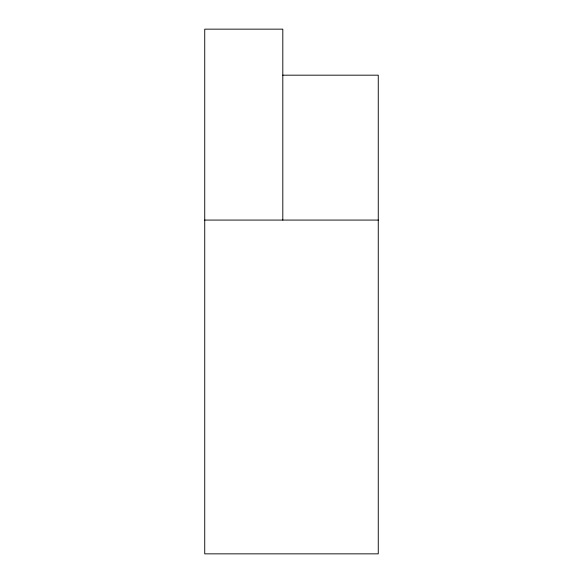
<?xml version="1.0" encoding="UTF-8"?>
<svg xmlns="http://www.w3.org/2000/svg" width="583" height="583" viewBox="0 0 583 583"><rect width="100%" height="100%" fill="white"/><g stroke="black" fill="none" stroke-linecap="round" stroke-linejoin="round"><path stroke-width="0.87" d="M282.806 75.178L378.265 75.178L378.265 553.85L204.735 553.85L204.735 29.15L282.806 29.15L282.806 220.075M204.735 220.075L378.265 220.075"/></g></svg>
